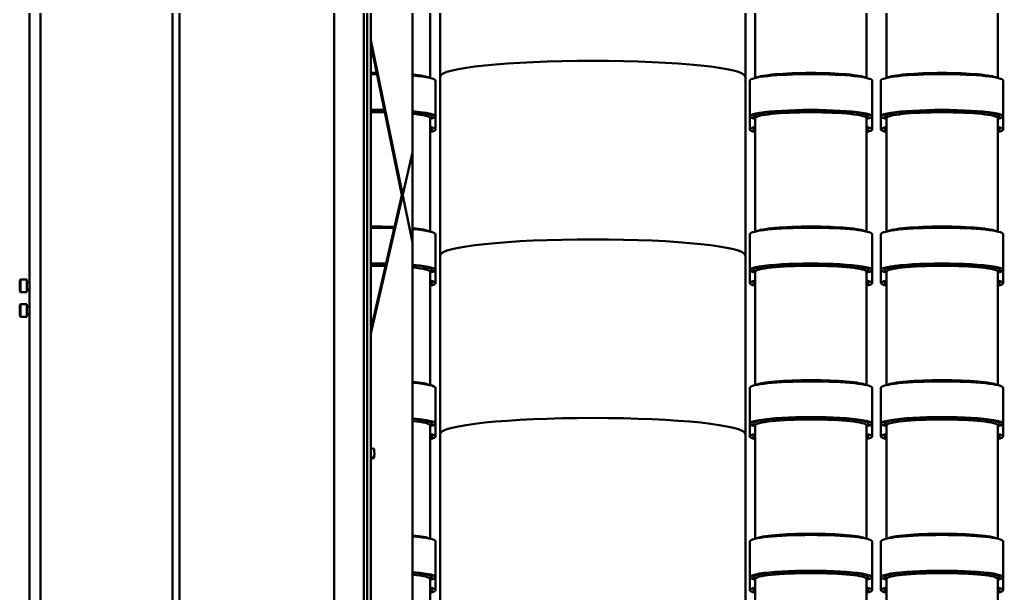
# Model space of a CAD drawing. Header units: millimetres. Extents: x 4915 to 15267, y 4787 to 10268.
# Drawn here: x 9038 to 9587, y 5752 to 6072 of the extents above; entities that cross this region are included whole.
import ezdxf

# ---------------------------------------------------------------- set-up
doc = ezdxf.new("R2010")
doc.units = ezdxf.units.MM
doc.layers.add('外形線', color=7, linetype='Continuous', lineweight=50)

msp = doc.modelspace()

# ---------------------------------------------------------------- linework, layer by layer
at = {"layer": '外形線'}
for p, q in [((9043.71, 7935.04), (9043.71, 5261.87)), ((9049.71, 5261.87), (9049.71, 7935.67)), ((9123.21, 5424.34), (9123.21, 6503.97)), ((9127.21, 5424.34), (9127.21, 6503.97)), ((9229.71, 5465.08), (9229.71, 6433.77)), ((9231.71, 5463.37), (9231.71, 6435.47)), ((9233.71, 5461.84), (9233.71, 6437)), ((9213.21, 5501.99), (9213.21, 6397.06)), ((9256.92, 6305.89), (9256.92, 5947.6)), ((9272.22, 6139.3), (9272.22, 6039.84)), ((9442.22, 6139.3), (9442.22, 6039.84)), ((9266.71, 6039.17), (9266.71, 6102.35)), ((9447.71, 6039.17), (9447.71, 6102.35)), ((9509.71, 6039.17), (9509.71, 6102.35)), ((9520.71, 6039.17), (9520.71, 6102.35)), ((9582.71, 6039.17), (9582.71, 6102.35)), ((9256.92, 5947.6), (9233.71, 6060.29)), ((9233.71, 6058.02), (9251.02, 5973.98)), ((9269.71, 6017.82), (9269.71, 6037.71)), ((9272.22, 6039.84), (9272.22, 5940.39)), ((9442.22, 6039.84), (9442.22, 5940.39)), ((9444.71, 6017.82), (9444.71, 6037.71)), ((9512.71, 6017.82), (9512.71, 6037.71)), ((9517.71, 6017.82), (9517.71, 6037.71)), ((9585.71, 6017.82), (9585.71, 6037.71)), ((9266.71, 5953.64), (9266.71, 6016.82)), ((9269.71, 6010.5), (9269.71, 6017.82)), ((9444.71, 6010.5), (9444.71, 6017.82)), ((9447.71, 5953.64), (9447.71, 6016.82)), ((9509.71, 5953.64), (9509.71, 6016.82)), ((9512.71, 6010.5), (9512.71, 6017.82)), ((9517.71, 6010.5), (9517.71, 6017.82)), ((9520.71, 5953.64), (9520.71, 6016.82)), ((9582.71, 5953.64), (9582.71, 6016.82)), ((9585.71, 6010.5), (9585.71, 6017.82)), ((9233.71, 5896.9), (9256.92, 5997.59)), ((9256.92, 5997.59), (9256.92, 5639.3)), ((9251.02, 5973.98), (9233.71, 5898.89)), ((9269.71, 5932.29), (9269.71, 5952.18)), ((9444.71, 5932.29), (9444.71, 5952.18)), ((9512.71, 5932.29), (9512.71, 5952.18)), ((9517.71, 5932.29), (9517.71, 5952.18)), ((9585.71, 5932.29), (9585.71, 5952.18)), ((9272.22, 5940.39), (9272.22, 5840.94)), ((9442.22, 5940.39), (9442.22, 5840.94)), ((9269.71, 5924.97), (9269.71, 5932.29)), ((9444.71, 5924.97), (9444.71, 5932.29)), ((9512.71, 5924.97), (9512.71, 5932.29)), ((9517.71, 5924.97), (9517.71, 5932.29)), ((9585.71, 5924.97), (9585.71, 5932.29)), ((9038.21, 5926.37), (9038.71, 5926.87)), ((9038.21, 5920.37), (9038.21, 5926.37)), ((9042.21, 5926.87), (9038.71, 5926.87)), ((9038.71, 5926.87), (9038.71, 5919.87)), ((9042.21, 5919.87), (9042.21, 5926.87)), ((9266.71, 5868.11), (9266.71, 5931.29)), ((9447.71, 5868.11), (9447.71, 5931.29)), ((9509.71, 5868.11), (9509.71, 5931.29)), ((9520.71, 5868.11), (9520.71, 5931.29)), ((9582.71, 5868.11), (9582.71, 5931.29)), ((9042.21, 5925.37), (9043.71, 5925.37)), ((9042.21, 5921.37), (9043.71, 5921.37)), ((9272.21, 5922.83), (9272.21, 5823.38)), ((9038.21, 5920.37), (9038.71, 5919.87)), ((9042.21, 5919.87), (9038.71, 5919.87)), ((9038.21, 5912.67), (9038.71, 5913.17)), ((9038.21, 5906.69), (9038.21, 5912.67)), ((9042.21, 5913.17), (9038.71, 5913.17)), ((9038.71, 5913.17), (9038.71, 5906.19)), ((9042.21, 5906.19), (9042.21, 5913.17)), ((9042.21, 5911.67), (9043.71, 5911.67)), ((9038.21, 5906.67), (9038.71, 5906.17)), ((9042.21, 5906.17), (9038.71, 5906.17)), ((9042.21, 5907.67), (9043.71, 5907.67)), ((9269.71, 5846.76), (9269.71, 5866.65)), ((9444.71, 5846.76), (9444.71, 5866.65)), ((9512.71, 5846.76), (9512.71, 5866.65)), ((9517.71, 5846.76), (9517.71, 5866.65)), ((9585.71, 5846.76), (9585.71, 5866.65)), ((9266.71, 5782.58), (9266.71, 5845.76)), ((9269.71, 5839.44), (9269.71, 5846.76)), ((9444.71, 5839.44), (9444.71, 5846.76)), ((9447.71, 5782.58), (9447.71, 5845.76)), ((9509.71, 5782.58), (9509.71, 5845.76)), ((9512.71, 5839.44), (9512.71, 5846.76)), ((9517.71, 5839.44), (9517.71, 5846.76)), ((9520.71, 5782.58), (9520.71, 5845.76)), ((9582.71, 5782.58), (9582.71, 5845.76)), ((9585.71, 5839.44), (9585.71, 5846.76)), ((9272.22, 5840.94), (9272.22, 5741.49)), ((9442.22, 5840.94), (9442.22, 5741.49)), ((9235.51, 5832.58), (9233.71, 5833.04)), ((9233.71, 5828.05), (9235.51, 5827.59)), ((9272.21, 5823.38), (9272.21, 5723.93)), ((9269.71, 5761.23), (9269.71, 5781.12)), ((9444.71, 5761.23), (9444.71, 5781.12)), ((9512.71, 5761.23), (9512.71, 5781.12)), ((9517.71, 5761.23), (9517.71, 5781.12)), ((9585.71, 5761.23), (9585.71, 5781.12)), ((9266.71, 5697.05), (9266.71, 5760.23)), ((9269.71, 5753.91), (9269.71, 5761.23)), ((9444.71, 5753.91), (9444.71, 5761.23)), ((9447.71, 5697.05), (9447.71, 5760.23)), ((9509.71, 5697.05), (9509.71, 5760.23)), ((9512.71, 5753.91), (9512.71, 5761.23)), ((9517.71, 5753.91), (9517.71, 5761.23)), ((9520.71, 5697.05), (9520.71, 5760.23)), ((9582.71, 5697.05), (9582.71, 5760.23)), ((9585.71, 5753.91), (9585.71, 5761.23))]:
    msp.add_line(p, q, dxfattribs=at).dxf.unprotected_set("ltscale", 0)
for points in [[(9266.83, 6017.18), (9266.83, 6017.18), (9266.83, 6017.18), (9266.83, 6017.17), (9266.82, 6017.17), (9266.82, 6017.16), (9266.81, 6017.16), (9266.81, 6017.15), (9266.8, 6017.14), (9266.8, 6017.13), (9266.79, 6017.11), (9266.78, 6017.1), (9266.77, 6017.09), (9266.77, 6017.07), (9266.76, 6017.05), (9266.75, 6017.03), (9266.74, 6017.01), (9266.74, 6016.99), (9266.73, 6016.97), (9266.73, 6016.95), (9266.72, 6016.93), (9266.72, 6016.9), (9266.72, 6016.88), (9266.71, 6016.85), (9266.71, 6016.82)], [(9447.71, 6016.82), (9447.71, 6016.85), (9447.71, 6016.87), (9447.71, 6016.9), (9447.71, 6016.92), (9447.7, 6016.95), (9447.7, 6016.97), (9447.69, 6016.99), (9447.68, 6017.01), (9447.68, 6017.03), (9447.67, 6017.05), (9447.66, 6017.07), (9447.65, 6017.08), (9447.65, 6017.1), (9447.64, 6017.11), (9447.63, 6017.13), (9447.63, 6017.14), (9447.62, 6017.15), (9447.61, 6017.16), (9447.61, 6017.16), (9447.6, 6017.17), (9447.6, 6017.17), (9447.6, 6017.18), (9447.6, 6017.18), (9447.59, 6017.18)], [(9509.83, 6017.18), (9509.83, 6017.18), (9509.83, 6017.18), (9509.83, 6017.17), (9509.82, 6017.17), (9509.82, 6017.16), (9509.81, 6017.16), (9509.81, 6017.15), (9509.8, 6017.14), (9509.8, 6017.13), (9509.79, 6017.11), (9509.78, 6017.1), (9509.77, 6017.09), (9509.77, 6017.07), (9509.76, 6017.05), (9509.75, 6017.03), (9509.74, 6017.01), (9509.74, 6016.99), (9509.73, 6016.97), (9509.73, 6016.95), (9509.72, 6016.93), (9509.72, 6016.9), (9509.72, 6016.88), (9509.71, 6016.85), (9509.71, 6016.82)], [(9520.71, 6016.82), (9520.71, 6016.85), (9520.71, 6016.87), (9520.71, 6016.9), (9520.71, 6016.92), (9520.7, 6016.95), (9520.7, 6016.97), (9520.69, 6016.99), (9520.68, 6017.01), (9520.68, 6017.03), (9520.67, 6017.05), (9520.66, 6017.07), (9520.65, 6017.08), (9520.65, 6017.1), (9520.64, 6017.11), (9520.63, 6017.13), (9520.63, 6017.14), (9520.62, 6017.15), (9520.61, 6017.16), (9520.61, 6017.16), (9520.6, 6017.17), (9520.6, 6017.17), (9520.6, 6017.18), (9520.59, 6017.18), (9520.59, 6017.18)], [(9582.83, 6017.18), (9582.83, 6017.18), (9582.83, 6017.18), (9582.83, 6017.17), (9582.82, 6017.17), (9582.82, 6017.16), (9582.81, 6017.16), (9582.81, 6017.15), (9582.8, 6017.14), (9582.8, 6017.13), (9582.79, 6017.11), (9582.78, 6017.1), (9582.77, 6017.09), (9582.77, 6017.07), (9582.76, 6017.05), (9582.75, 6017.03), (9582.74, 6017.01), (9582.74, 6016.99), (9582.73, 6016.97), (9582.73, 6016.95), (9582.72, 6016.93), (9582.72, 6016.9), (9582.72, 6016.88), (9582.71, 6016.85), (9582.71, 6016.82)], [(9266.83, 6009.86), (9266.83, 6009.86), (9266.83, 6009.86), (9266.83, 6009.86), (9266.82, 6009.85), (9266.82, 6009.85), (9266.81, 6009.84), (9266.81, 6009.83), (9266.8, 6009.82), (9266.8, 6009.81), (9266.79, 6009.8), (9266.78, 6009.78), (9266.77, 6009.77), (9266.77, 6009.75), (9266.76, 6009.73), (9266.75, 6009.72), (9266.74, 6009.7), (9266.74, 6009.68), (9266.73, 6009.65), (9266.73, 6009.63), (9266.72, 6009.61), (9266.72, 6009.58), (9266.72, 6009.56), (9266.71, 6009.53), (9266.71, 6009.5)], [(9447.71, 6009.5), (9447.71, 6009.53), (9447.71, 6009.56), (9447.71, 6009.58), (9447.71, 6009.61), (9447.7, 6009.63), (9447.7, 6009.65), (9447.69, 6009.67), (9447.68, 6009.7), (9447.68, 6009.71), (9447.67, 6009.73), (9447.66, 6009.75), (9447.65, 6009.77), (9447.65, 6009.78), (9447.64, 6009.8), (9447.63, 6009.81), (9447.63, 6009.82), (9447.62, 6009.83), (9447.61, 6009.84), (9447.61, 6009.85), (9447.6, 6009.85), (9447.6, 6009.86), (9447.6, 6009.86), (9447.6, 6009.86), (9447.59, 6009.86)], [(9509.83, 6009.86), (9509.83, 6009.86), (9509.83, 6009.86), (9509.83, 6009.86), (9509.82, 6009.85), (9509.82, 6009.85), (9509.81, 6009.84), (9509.81, 6009.83), (9509.8, 6009.82), (9509.8, 6009.81), (9509.79, 6009.8), (9509.78, 6009.78), (9509.77, 6009.77), (9509.77, 6009.75), (9509.76, 6009.73), (9509.75, 6009.72), (9509.74, 6009.7), (9509.74, 6009.68), (9509.73, 6009.65), (9509.73, 6009.63), (9509.72, 6009.61), (9509.72, 6009.58), (9509.72, 6009.56), (9509.71, 6009.53), (9509.71, 6009.5)], [(9520.71, 6009.5), (9520.71, 6009.53), (9520.71, 6009.56), (9520.71, 6009.58), (9520.71, 6009.61), (9520.7, 6009.63), (9520.7, 6009.65), (9520.69, 6009.67), (9520.68, 6009.7), (9520.68, 6009.71), (9520.67, 6009.73), (9520.66, 6009.75), (9520.65, 6009.77), (9520.65, 6009.78), (9520.64, 6009.8), (9520.63, 6009.81), (9520.63, 6009.82), (9520.62, 6009.83), (9520.61, 6009.84), (9520.61, 6009.85), (9520.6, 6009.85), (9520.6, 6009.86), (9520.6, 6009.86), (9520.59, 6009.86), (9520.59, 6009.86)], [(9582.83, 6009.86), (9582.83, 6009.86), (9582.83, 6009.86), (9582.83, 6009.86), (9582.82, 6009.85), (9582.82, 6009.85), (9582.81, 6009.84), (9582.81, 6009.83), (9582.8, 6009.82), (9582.8, 6009.81), (9582.79, 6009.8), (9582.78, 6009.78), (9582.77, 6009.77), (9582.77, 6009.75), (9582.76, 6009.73), (9582.75, 6009.72), (9582.74, 6009.7), (9582.74, 6009.68), (9582.73, 6009.65), (9582.73, 6009.63), (9582.72, 6009.61), (9582.72, 6009.58), (9582.72, 6009.56), (9582.71, 6009.53), (9582.71, 6009.5)], [(9266.83, 5931.65), (9266.83, 5931.65), (9266.83, 5931.65), (9266.83, 5931.65), (9266.82, 5931.64), (9266.82, 5931.63), (9266.81, 5931.63), (9266.81, 5931.62), (9266.8, 5931.61), (9266.8, 5931.6), (9266.79, 5931.58), (9266.78, 5931.57), (9266.77, 5931.56), (9266.77, 5931.54), (9266.76, 5931.52), (9266.75, 5931.5), (9266.74, 5931.49), (9266.74, 5931.46), (9266.73, 5931.44), (9266.73, 5931.42), (9266.72, 5931.4), (9266.72, 5931.37), (9266.72, 5931.35), (9266.71, 5931.32), (9266.71, 5931.29)], [(9447.71, 5931.29), (9447.71, 5931.32), (9447.71, 5931.35), (9447.71, 5931.37), (9447.71, 5931.4), (9447.7, 5931.42), (9447.7, 5931.44), (9447.69, 5931.46), (9447.68, 5931.48), (9447.68, 5931.5), (9447.67, 5931.52), (9447.66, 5931.54), (9447.65, 5931.55), (9447.65, 5931.57), (9447.64, 5931.58), (9447.63, 5931.6), (9447.63, 5931.61), (9447.62, 5931.62), (9447.61, 5931.63), (9447.61, 5931.63), (9447.6, 5931.64), (9447.6, 5931.65), (9447.6, 5931.65), (9447.6, 5931.65), (9447.59, 5931.65)], [(9509.83, 5931.65), (9509.83, 5931.65), (9509.83, 5931.65), (9509.83, 5931.65), (9509.82, 5931.64), (9509.82, 5931.63), (9509.81, 5931.63), (9509.81, 5931.62), (9509.8, 5931.61), (9509.8, 5931.6), (9509.79, 5931.58), (9509.78, 5931.57), (9509.77, 5931.56), (9509.77, 5931.54), (9509.76, 5931.52), (9509.75, 5931.5), (9509.74, 5931.49), (9509.74, 5931.46), (9509.73, 5931.44), (9509.73, 5931.42), (9509.72, 5931.4), (9509.72, 5931.37), (9509.72, 5931.35), (9509.71, 5931.32), (9509.71, 5931.29)], [(9520.71, 5931.29), (9520.71, 5931.32), (9520.71, 5931.35), (9520.71, 5931.37), (9520.71, 5931.4), (9520.7, 5931.42), (9520.7, 5931.44), (9520.69, 5931.46), (9520.68, 5931.48), (9520.68, 5931.5), (9520.67, 5931.52), (9520.66, 5931.54), (9520.65, 5931.55), (9520.65, 5931.57), (9520.64, 5931.58), (9520.63, 5931.6), (9520.63, 5931.61), (9520.62, 5931.62), (9520.61, 5931.63), (9520.61, 5931.63), (9520.6, 5931.64), (9520.6, 5931.65), (9520.6, 5931.65), (9520.59, 5931.65), (9520.59, 5931.65)], [(9582.83, 5931.65), (9582.83, 5931.65), (9582.83, 5931.65), (9582.83, 5931.65), (9582.82, 5931.64), (9582.82, 5931.63), (9582.81, 5931.63), (9582.81, 5931.62), (9582.8, 5931.61), (9582.8, 5931.6), (9582.79, 5931.58), (9582.78, 5931.57), (9582.77, 5931.56), (9582.77, 5931.54), (9582.76, 5931.52), (9582.75, 5931.5), (9582.74, 5931.49), (9582.74, 5931.46), (9582.73, 5931.44), (9582.73, 5931.42), (9582.72, 5931.4), (9582.72, 5931.37), (9582.72, 5931.35), (9582.71, 5931.32), (9582.71, 5931.29)], [(9266.83, 5924.34), (9266.83, 5924.33), (9266.83, 5924.33), (9266.83, 5924.33), (9266.82, 5924.32), (9266.82, 5924.32), (9266.81, 5924.31), (9266.81, 5924.3), (9266.8, 5924.29), (9266.8, 5924.28), (9266.79, 5924.27), (9266.78, 5924.25), (9266.77, 5924.24), (9266.77, 5924.22), (9266.76, 5924.21), (9266.75, 5924.19), (9266.74, 5924.17), (9266.74, 5924.15), (9266.73, 5924.13), (9266.73, 5924.1), (9266.72, 5924.08), (9266.72, 5924.06), (9266.72, 5924.03), (9266.71, 5924), (9266.71, 5923.98)], [(9447.71, 5923.98), (9447.71, 5924), (9447.71, 5924.03), (9447.71, 5924.05), (9447.71, 5924.08), (9447.7, 5924.1), (9447.7, 5924.12), (9447.69, 5924.15), (9447.68, 5924.17), (9447.68, 5924.19), (9447.67, 5924.2), (9447.66, 5924.22), (9447.65, 5924.24), (9447.65, 5924.25), (9447.64, 5924.27), (9447.63, 5924.28), (9447.63, 5924.29), (9447.62, 5924.3), (9447.61, 5924.31), (9447.61, 5924.32), (9447.6, 5924.32), (9447.6, 5924.33), (9447.6, 5924.33), (9447.6, 5924.33), (9447.59, 5924.34)], [(9509.83, 5924.34), (9509.83, 5924.33), (9509.83, 5924.33), (9509.83, 5924.33), (9509.82, 5924.32), (9509.82, 5924.32), (9509.81, 5924.31), (9509.81, 5924.3), (9509.8, 5924.29), (9509.8, 5924.28), (9509.79, 5924.27), (9509.78, 5924.25), (9509.77, 5924.24), (9509.77, 5924.22), (9509.76, 5924.21), (9509.75, 5924.19), (9509.74, 5924.17), (9509.74, 5924.15), (9509.73, 5924.13), (9509.73, 5924.1), (9509.72, 5924.08), (9509.72, 5924.06), (9509.72, 5924.03), (9509.71, 5924), (9509.71, 5923.98)], [(9520.71, 5923.98), (9520.71, 5924), (9520.71, 5924.03), (9520.71, 5924.05), (9520.71, 5924.08), (9520.7, 5924.1), (9520.7, 5924.12), (9520.69, 5924.15), (9520.68, 5924.17), (9520.68, 5924.19), (9520.67, 5924.2), (9520.66, 5924.22), (9520.65, 5924.24), (9520.65, 5924.25), (9520.64, 5924.27), (9520.63, 5924.28), (9520.63, 5924.29), (9520.62, 5924.3), (9520.61, 5924.31), (9520.61, 5924.32), (9520.6, 5924.32), (9520.6, 5924.33), (9520.6, 5924.33), (9520.59, 5924.33), (9520.59, 5924.34)], [(9582.83, 5924.34), (9582.83, 5924.33), (9582.83, 5924.33), (9582.83, 5924.33), (9582.82, 5924.32), (9582.82, 5924.32), (9582.81, 5924.31), (9582.81, 5924.3), (9582.8, 5924.29), (9582.8, 5924.28), (9582.79, 5924.27), (9582.78, 5924.25), (9582.77, 5924.24), (9582.77, 5924.22), (9582.76, 5924.21), (9582.75, 5924.19), (9582.74, 5924.17), (9582.74, 5924.15), (9582.73, 5924.13), (9582.73, 5924.1), (9582.72, 5924.08), (9582.72, 5924.06), (9582.72, 5924.03), (9582.71, 5924), (9582.71, 5923.98)], [(9266.83, 5846.12), (9266.83, 5846.12), (9266.83, 5846.12), (9266.83, 5846.12), (9266.82, 5846.11), (9266.82, 5846.11), (9266.81, 5846.1), (9266.81, 5846.09), (9266.8, 5846.08), (9266.8, 5846.07), (9266.79, 5846.06), (9266.78, 5846.04), (9266.77, 5846.03), (9266.77, 5846.01), (9266.76, 5845.99), (9266.75, 5845.98), (9266.74, 5845.96), (9266.74, 5845.94), (9266.73, 5845.91), (9266.73, 5845.89), (9266.72, 5845.87), (9266.72, 5845.84), (9266.72, 5845.82), (9266.71, 5845.79), (9266.71, 5845.76)], [(9447.71, 5845.76), (9447.71, 5845.79), (9447.71, 5845.82), (9447.71, 5845.84), (9447.71, 5845.87), (9447.7, 5845.89), (9447.7, 5845.91), (9447.69, 5845.93), (9447.68, 5845.95), (9447.68, 5845.97), (9447.67, 5845.99), (9447.66, 5846.01), (9447.65, 5846.03), (9447.65, 5846.04), (9447.64, 5846.05), (9447.63, 5846.07), (9447.63, 5846.08), (9447.62, 5846.09), (9447.61, 5846.1), (9447.61, 5846.11), (9447.6, 5846.11), (9447.6, 5846.12), (9447.6, 5846.12), (9447.6, 5846.12), (9447.59, 5846.12)], [(9509.83, 5846.12), (9509.83, 5846.12), (9509.83, 5846.12), (9509.83, 5846.12), (9509.82, 5846.11), (9509.82, 5846.11), (9509.81, 5846.1), (9509.81, 5846.09), (9509.8, 5846.08), (9509.8, 5846.07), (9509.79, 5846.06), (9509.78, 5846.04), (9509.77, 5846.03), (9509.77, 5846.01), (9509.76, 5845.99), (9509.75, 5845.98), (9509.74, 5845.96), (9509.74, 5845.94), (9509.73, 5845.91), (9509.73, 5845.89), (9509.72, 5845.87), (9509.72, 5845.84), (9509.72, 5845.82), (9509.71, 5845.79), (9509.71, 5845.76)], [(9520.71, 5845.76), (9520.71, 5845.79), (9520.71, 5845.82), (9520.71, 5845.84), (9520.71, 5845.87), (9520.7, 5845.89), (9520.7, 5845.91), (9520.69, 5845.93), (9520.68, 5845.95), (9520.68, 5845.97), (9520.67, 5845.99), (9520.66, 5846.01), (9520.65, 5846.03), (9520.65, 5846.04), (9520.64, 5846.05), (9520.63, 5846.07), (9520.63, 5846.08), (9520.62, 5846.09), (9520.61, 5846.1), (9520.61, 5846.11), (9520.6, 5846.11), (9520.6, 5846.12), (9520.6, 5846.12), (9520.59, 5846.12), (9520.59, 5846.12)], [(9582.83, 5846.12), (9582.83, 5846.12), (9582.83, 5846.12), (9582.83, 5846.12), (9582.82, 5846.11), (9582.82, 5846.11), (9582.81, 5846.1), (9582.81, 5846.09), (9582.8, 5846.08), (9582.8, 5846.07), (9582.79, 5846.06), (9582.78, 5846.04), (9582.77, 5846.03), (9582.77, 5846.01), (9582.76, 5845.99), (9582.75, 5845.98), (9582.74, 5845.96), (9582.74, 5845.94), (9582.73, 5845.91), (9582.73, 5845.89), (9582.72, 5845.87), (9582.72, 5845.84), (9582.72, 5845.82), (9582.71, 5845.79), (9582.71, 5845.76)], [(9266.83, 5838.81), (9266.83, 5838.81), (9266.83, 5838.8), (9266.83, 5838.8), (9266.82, 5838.8), (9266.82, 5838.79), (9266.81, 5838.78), (9266.81, 5838.77), (9266.8, 5838.76), (9266.8, 5838.75), (9266.79, 5838.74), (9266.78, 5838.73), (9266.77, 5838.71), (9266.77, 5838.69), (9266.76, 5838.68), (9266.75, 5838.66), (9266.74, 5838.64), (9266.74, 5838.62), (9266.73, 5838.6), (9266.73, 5838.57), (9266.72, 5838.55), (9266.72, 5838.53), (9266.72, 5838.5), (9266.71, 5838.47), (9266.71, 5838.45)], [(9447.71, 5838.45), (9447.71, 5838.47), (9447.71, 5838.5), (9447.71, 5838.53), (9447.71, 5838.55), (9447.7, 5838.57), (9447.7, 5838.6), (9447.69, 5838.62), (9447.68, 5838.64), (9447.68, 5838.66), (9447.67, 5838.68), (9447.66, 5838.69), (9447.65, 5838.71), (9447.65, 5838.72), (9447.64, 5838.74), (9447.63, 5838.75), (9447.63, 5838.76), (9447.62, 5838.77), (9447.61, 5838.78), (9447.61, 5838.79), (9447.6, 5838.79), (9447.6, 5838.8), (9447.6, 5838.8), (9447.6, 5838.81), (9447.59, 5838.81)], [(9509.83, 5838.81), (9509.83, 5838.81), (9509.83, 5838.8), (9509.83, 5838.8), (9509.82, 5838.8), (9509.82, 5838.79), (9509.81, 5838.78), (9509.81, 5838.77), (9509.8, 5838.76), (9509.8, 5838.75), (9509.79, 5838.74), (9509.78, 5838.73), (9509.77, 5838.71), (9509.77, 5838.69), (9509.76, 5838.68), (9509.75, 5838.66), (9509.74, 5838.64), (9509.74, 5838.62), (9509.73, 5838.6), (9509.73, 5838.57), (9509.72, 5838.55), (9509.72, 5838.53), (9509.72, 5838.5), (9509.71, 5838.47), (9509.71, 5838.45)], [(9520.71, 5838.45), (9520.71, 5838.47), (9520.71, 5838.5), (9520.71, 5838.53), (9520.71, 5838.55), (9520.7, 5838.57), (9520.7, 5838.6), (9520.69, 5838.62), (9520.68, 5838.64), (9520.68, 5838.66), (9520.67, 5838.68), (9520.66, 5838.69), (9520.65, 5838.71), (9520.65, 5838.72), (9520.64, 5838.74), (9520.63, 5838.75), (9520.63, 5838.76), (9520.62, 5838.77), (9520.61, 5838.78), (9520.61, 5838.79), (9520.6, 5838.79), (9520.6, 5838.8), (9520.6, 5838.8), (9520.59, 5838.81), (9520.59, 5838.81)], [(9582.83, 5838.81), (9582.83, 5838.81), (9582.83, 5838.8), (9582.83, 5838.8), (9582.82, 5838.8), (9582.82, 5838.79), (9582.81, 5838.78), (9582.81, 5838.77), (9582.8, 5838.76), (9582.8, 5838.75), (9582.79, 5838.74), (9582.78, 5838.73), (9582.77, 5838.71), (9582.77, 5838.69), (9582.76, 5838.68), (9582.75, 5838.66), (9582.74, 5838.64), (9582.74, 5838.62), (9582.73, 5838.6), (9582.73, 5838.57), (9582.72, 5838.55), (9582.72, 5838.53), (9582.72, 5838.5), (9582.71, 5838.47), (9582.71, 5838.45)], [(9235.51, 5827.59), (9235.44, 5827.57), (9235.37, 5827.56), (9235.29, 5827.54), (9235.22, 5827.53), (9235.15, 5827.51), (9235.07, 5827.48), (9235, 5827.46), (9234.93, 5827.44), (9234.85, 5827.41), (9234.78, 5827.38), (9234.7, 5827.35), (9234.63, 5827.32), (9234.55, 5827.29), (9234.48, 5827.25), (9234.4, 5827.21), (9234.33, 5827.17), (9234.25, 5827.13), (9234.17, 5827.09), (9234.1, 5827.04), (9234.02, 5827), (9233.94, 5826.95), (9233.87, 5826.9), (9233.79, 5826.84), (9233.71, 5826.79)], [(9266.83, 5760.59), (9266.83, 5760.59), (9266.83, 5760.59), (9266.83, 5760.59), (9266.82, 5760.58), (9266.82, 5760.58), (9266.81, 5760.57), (9266.81, 5760.56), (9266.8, 5760.55), (9266.8, 5760.54), (9266.79, 5760.53), (9266.78, 5760.51), (9266.77, 5760.5), (9266.77, 5760.48), (9266.76, 5760.47), (9266.75, 5760.45), (9266.74, 5760.43), (9266.74, 5760.41), (9266.73, 5760.39), (9266.73, 5760.36), (9266.72, 5760.34), (9266.72, 5760.31), (9266.72, 5760.29), (9266.71, 5760.26), (9266.71, 5760.23)], [(9447.71, 5760.23), (9447.71, 5760.26), (9447.71, 5760.29), (9447.71, 5760.31), (9447.71, 5760.34), (9447.7, 5760.36), (9447.7, 5760.38), (9447.69, 5760.41), (9447.68, 5760.43), (9447.68, 5760.45), (9447.67, 5760.46), (9447.66, 5760.48), (9447.65, 5760.5), (9447.65, 5760.51), (9447.64, 5760.53), (9447.63, 5760.54), (9447.63, 5760.55), (9447.62, 5760.56), (9447.61, 5760.57), (9447.61, 5760.58), (9447.6, 5760.58), (9447.6, 5760.59), (9447.6, 5760.59), (9447.6, 5760.59), (9447.59, 5760.59)], [(9509.83, 5760.59), (9509.83, 5760.59), (9509.83, 5760.59), (9509.83, 5760.59), (9509.82, 5760.58), (9509.82, 5760.58), (9509.81, 5760.57), (9509.81, 5760.56), (9509.8, 5760.55), (9509.8, 5760.54), (9509.79, 5760.53), (9509.78, 5760.51), (9509.77, 5760.5), (9509.77, 5760.48), (9509.76, 5760.47), (9509.75, 5760.45), (9509.74, 5760.43), (9509.74, 5760.41), (9509.73, 5760.39), (9509.73, 5760.36), (9509.72, 5760.34), (9509.72, 5760.31), (9509.72, 5760.29), (9509.71, 5760.26), (9509.71, 5760.23)], [(9520.71, 5760.23), (9520.71, 5760.26), (9520.71, 5760.29), (9520.71, 5760.31), (9520.71, 5760.34), (9520.7, 5760.36), (9520.7, 5760.38), (9520.69, 5760.41), (9520.68, 5760.43), (9520.68, 5760.45), (9520.67, 5760.46), (9520.66, 5760.48), (9520.65, 5760.5), (9520.65, 5760.51), (9520.64, 5760.53), (9520.63, 5760.54), (9520.63, 5760.55), (9520.62, 5760.56), (9520.61, 5760.57), (9520.61, 5760.58), (9520.6, 5760.58), (9520.6, 5760.59), (9520.6, 5760.59), (9520.59, 5760.59), (9520.59, 5760.59)], [(9582.83, 5760.59), (9582.83, 5760.59), (9582.83, 5760.59), (9582.83, 5760.59), (9582.82, 5760.58), (9582.82, 5760.58), (9582.81, 5760.57), (9582.81, 5760.56), (9582.8, 5760.55), (9582.8, 5760.54), (9582.79, 5760.53), (9582.78, 5760.51), (9582.77, 5760.5), (9582.77, 5760.48), (9582.76, 5760.47), (9582.75, 5760.45), (9582.74, 5760.43), (9582.74, 5760.41), (9582.73, 5760.39), (9582.73, 5760.36), (9582.72, 5760.34), (9582.72, 5760.31), (9582.72, 5760.29), (9582.71, 5760.26), (9582.71, 5760.23)], [(9266.83, 5753.28), (9266.83, 5753.28), (9266.83, 5753.27), (9266.83, 5753.27), (9266.82, 5753.27), (9266.82, 5753.26), (9266.81, 5753.25), (9266.81, 5753.24), (9266.8, 5753.23), (9266.8, 5753.22), (9266.79, 5753.21), (9266.78, 5753.2), (9266.77, 5753.18), (9266.77, 5753.17), (9266.76, 5753.15), (9266.75, 5753.13), (9266.74, 5753.11), (9266.74, 5753.09), (9266.73, 5753.07), (9266.73, 5753.05), (9266.72, 5753.02), (9266.72, 5753), (9266.72, 5752.97), (9266.71, 5752.95), (9266.71, 5752.92)], [(9447.71, 5752.92), (9447.71, 5752.94), (9447.71, 5752.97), (9447.71, 5753), (9447.71, 5753.02), (9447.7, 5753.04), (9447.7, 5753.07), (9447.69, 5753.09), (9447.68, 5753.11), (9447.68, 5753.13), (9447.67, 5753.15), (9447.66, 5753.16), (9447.65, 5753.18), (9447.65, 5753.2), (9447.64, 5753.21), (9447.63, 5753.22), (9447.63, 5753.23), (9447.62, 5753.24), (9447.61, 5753.25), (9447.61, 5753.26), (9447.6, 5753.27), (9447.6, 5753.27), (9447.6, 5753.27), (9447.6, 5753.28), (9447.59, 5753.28)], [(9509.83, 5753.28), (9509.83, 5753.28), (9509.83, 5753.27), (9509.83, 5753.27), (9509.82, 5753.27), (9509.82, 5753.26), (9509.81, 5753.25), (9509.81, 5753.24), (9509.8, 5753.23), (9509.8, 5753.22), (9509.79, 5753.21), (9509.78, 5753.2), (9509.77, 5753.18), (9509.77, 5753.17), (9509.76, 5753.15), (9509.75, 5753.13), (9509.74, 5753.11), (9509.74, 5753.09), (9509.73, 5753.07), (9509.73, 5753.05), (9509.72, 5753.02), (9509.72, 5753), (9509.72, 5752.97), (9509.71, 5752.95), (9509.71, 5752.92)], [(9520.71, 5752.92), (9520.71, 5752.94), (9520.71, 5752.97), (9520.71, 5753), (9520.71, 5753.02), (9520.7, 5753.04), (9520.7, 5753.07), (9520.69, 5753.09), (9520.68, 5753.11), (9520.68, 5753.13), (9520.67, 5753.15), (9520.66, 5753.16), (9520.65, 5753.18), (9520.65, 5753.2), (9520.64, 5753.21), (9520.63, 5753.22), (9520.63, 5753.23), (9520.62, 5753.24), (9520.61, 5753.25), (9520.61, 5753.26), (9520.6, 5753.27), (9520.6, 5753.27), (9520.6, 5753.27), (9520.59, 5753.28), (9520.59, 5753.28)], [(9582.83, 5753.28), (9582.83, 5753.28), (9582.83, 5753.27), (9582.83, 5753.27), (9582.82, 5753.27), (9582.82, 5753.26), (9582.81, 5753.25), (9582.81, 5753.24), (9582.8, 5753.23), (9582.8, 5753.22), (9582.79, 5753.21), (9582.78, 5753.2), (9582.77, 5753.18), (9582.77, 5753.17), (9582.76, 5753.15), (9582.75, 5753.13), (9582.74, 5753.11), (9582.74, 5753.09), (9582.73, 5753.07), (9582.73, 5753.05), (9582.72, 5753.02), (9582.72, 5753), (9582.72, 5752.97), (9582.71, 5752.95), (9582.71, 5752.92)]]:
    msp.add_lwpolyline(points, dxfattribs=at).dxf.unprotected_set("ltscale", 0)
for centre, major_axis, ratio, start_param, end_param in [((9357.22, 6039.84), (-85, 0), 0.104528, 3.141593, 6.283185), ((9357.22, 6039.84), (-85, 0), 0.104528, 3.141593, 6.283185), ((9235.71, 6038.7), (-31, 0), 0.104528, 4.712389, 4.77695), ((9235.71, 6038.7), (-31, 0), 0.104528, 4.670075, 4.712389), ((9478.71, 6038.7), (-31, 0), 0.104528, 4.712389, 6.105134), ((9478.71, 6038.7), (31, 0), 0.104528, 0.178052, 1.570796), ((9551.71, 6038.7), (-31, 0), 0.104528, 4.712389, 6.105134), ((9551.71, 6038.7), (31, 0), 0.104528, 0.178052, 1.570796), ((9235.71, 6037.71), (34, 0), 0.104528, 1.570796, 1.629654), ((9235.71, 6037.71), (34, 0), 0.104528, 1.528089, 1.570796), ((9235.71, 6038.7), (31, 0), 0.104528, 0.178052, 0.817645), ((9235.71, 6037.71), (34, 0), 0.104528, 0, 0.897466), ((9478.71, 6037.71), (-34, 0), 0.104528, 4.712389, 6.283185), ((9478.71, 6037.71), (34, 0), 0.104528, 0, 1.570796), ((9551.71, 6037.71), (-34, 0), 0.104528, 4.712389, 6.283185), ((9551.71, 6037.71), (34, 0), 0.104528, 0, 1.570796), ((9235.71, 6017.82), (34, 0), 0.104528, 1.570796, 1.629654), ((9235.71, 6017.82), (-32, 0), 0.104528, 4.712389, 4.77493), ((9235.71, 6016.82), (31, 0), 0.104528, 1.570796, 1.635357), ((9235.71, 6017.82), (34, 0), 0.104528, 1.406649, 1.570796), ((9235.71, 6017.82), (-32, 0), 0.104528, 4.53649, 4.712389), ((9235.71, 6016.82), (31, 0), 0.104528, 1.381692, 1.570796), ((9235.71, 6017.82), (34, 0), 0.104528, 5.859949, 7.180651), ((9235.71, 6017.82), (32, 0), 0.104528, 6.035596, 7.12974), ((9478.71, 6017.82), (-34, 0), 0.104528, 4.712389, 6.706421), ((9478.71, 6017.82), (-32, 0), 0.104528, 4.712389, 6.530775), ((9478.71, 6016.82), (-31, 0), 0.104528, 4.712389, 6.283185), ((9478.71, 6017.82), (34, 0), 0.104528, 5.859949, 7.853982), ((9478.71, 6017.82), (32, 0), 0.104528, 6.035596, 7.853982), ((9478.71, 6016.82), (31, 0), 0.104528, 0, 1.570796), ((9551.71, 6017.82), (-34, 0), 0.104528, 4.712389, 6.706421), ((9551.71, 6017.82), (-32, 0), 0.104528, 4.712389, 6.530775), ((9551.71, 6016.82), (-31, 0), 0.104528, 4.712389, 6.283185), ((9551.71, 6017.82), (34, 0), 0.104528, 5.859949, 7.853982), ((9551.71, 6017.82), (32, 0), 0.104528, 6.035596, 7.853982), ((9551.71, 6016.82), (31, 0), 0.104528, 0, 1.570796), ((9235.71, 6016.82), (31, 0), 0.104528, 0, 0.817645), ((9235.71, 6010.5), (34, 0), 0.104528, 5.859949, 6.706421), ((9235.71, 6010.5), (32, 0), 0.104528, 6.035596, 6.533841), ((9478.71, 6010.5), (-34, 0), 0.104528, 5.859949, 6.706421), ((9478.71, 6010.5), (-32, 0), 0.104528, 6.03253, 6.530775), ((9478.71, 6010.5), (34, 0), 0.104528, 5.859949, 6.706421), ((9478.71, 6010.5), (32, 0), 0.104528, 6.035596, 6.533841), ((9551.71, 6010.5), (-34, 0), 0.104528, 5.859949, 6.706421), ((9551.71, 6010.5), (-32, 0), 0.104528, 6.03253, 6.530775), ((9551.71, 6010.5), (34, 0), 0.104528, 5.859949, 6.706421), ((9551.71, 6010.5), (32, 0), 0.104528, 6.035596, 6.533841), ((9235.71, 5953.17), (-31, 0), 0.104528, 4.712389, 4.77695), ((9235.71, 5952.18), (34, 0), 0.104528, 1.570796, 1.629654), ((9235.71, 5953.17), (-31, 0), 0.104528, 4.342608, 4.712389), ((9235.71, 5952.18), (34, 0), 0.104528, 1.239697, 1.570796), ((9235.71, 5953.17), (31, 0), 0.104528, 0.178052, 0.817645), ((9235.71, 5952.18), (34, 0), 0.104528, 0, 0.897466), ((9478.71, 5952.18), (-34, 0), 0.104528, 4.712389, 6.283185), ((9478.71, 5953.17), (-31, 0), 0.104528, 4.712389, 6.105134), ((9478.71, 5953.17), (31, 0), 0.104528, 0.178052, 1.570796), ((9478.71, 5952.18), (34, 0), 0.104528, 0, 1.570796), ((9551.71, 5952.18), (-34, 0), 0.104528, 4.712389, 6.283185), ((9551.71, 5953.17), (-31, 0), 0.104528, 4.712389, 6.105134), ((9551.71, 5953.17), (31, 0), 0.104528, 0.178052, 1.570796), ((9551.71, 5952.18), (34, 0), 0.104528, 0, 1.570796), ((9357.22, 5940.39), (-85, 0), 0.104528, 3.141593, 6.283185), ((9357.22, 5940.39), (-85, 0), 0.104528, 3.141593, 6.283185), ((9235.71, 5932.29), (34, 0), 0.104528, 1.570796, 1.629654), ((9235.71, 5932.29), (-32, 0), 0.104528, 4.712389, 4.77493), ((9235.71, 5931.29), (31, 0), 0.104528, 1.570796, 1.635357), ((9235.71, 5932.29), (34, 0), 0.104528, 1.378474, 1.570796), ((9235.71, 5932.29), (-32, 0), 0.104528, 4.509441, 4.712389), ((9235.71, 5931.29), (31, 0), 0.104528, 1.369526, 1.570796), ((9235.71, 5932.29), (34, 0), 0.104528, 5.859949, 7.180651), ((9235.71, 5932.29), (32, 0), 0.104528, 6.035596, 7.12974), ((9235.71, 5931.29), (31, 0), 0.104528, 0, 0.817645), ((9478.71, 5932.29), (-34, 0), 0.104528, 4.712389, 6.706421), ((9478.71, 5932.29), (-32, 0), 0.104528, 4.712389, 6.530775), ((9478.71, 5931.29), (-31, 0), 0.104528, 4.712389, 6.283185), ((9478.71, 5932.29), (34, 0), 0.104528, 5.859949, 7.853982), ((9478.71, 5932.29), (32, 0), 0.104528, 6.035596, 7.853982), ((9478.71, 5931.29), (31, 0), 0.104528, 0, 1.570796), ((9551.71, 5932.29), (-34, 0), 0.104528, 4.712389, 6.706421), ((9551.71, 5932.29), (-32, 0), 0.104528, 4.712389, 6.530775), ((9551.71, 5931.29), (-31, 0), 0.104528, 4.712389, 6.283185), ((9551.71, 5932.29), (34, 0), 0.104528, 5.859949, 7.853982), ((9551.71, 5932.29), (32, 0), 0.104528, 6.035596, 7.853982), ((9551.71, 5931.29), (31, 0), 0.104528, 0, 1.570796), ((9235.71, 5924.97), (34, 0), 0.104528, 5.859949, 6.706421), ((9478.71, 5924.97), (-34, 0), 0.104528, 5.859949, 6.706421), ((9478.71, 5924.97), (34, 0), 0.104528, 5.859949, 6.706421), ((9551.71, 5924.97), (-34, 0), 0.104528, 5.859949, 6.706421), ((9551.71, 5924.97), (34, 0), 0.104528, 5.859949, 6.706421), ((9235.71, 5924.97), (32, 0), 0.104528, 6.035596, 6.533841), ((9357.21, 5922.83), (-85, 0), 0.104528, 6.27156, 6.283185), ((9478.71, 5924.97), (-32, 0), 0.104528, 6.03253, 6.530775), ((9478.71, 5924.97), (32, 0), 0.104528, 6.035596, 6.533841), ((9551.71, 5924.97), (-32, 0), 0.104528, 6.03253, 6.530775), ((9551.71, 5924.97), (32, 0), 0.104528, 6.035596, 6.533841), ((9235.71, 5867.64), (31, 0), 0.104528, 0.178052, 0.817645), ((9235.71, 5866.65), (34, 0), 0.104528, 0, 0.897466), ((9478.71, 5866.65), (-34, 0), 0.104528, 4.712389, 6.283185), ((9478.71, 5867.64), (-31, 0), 0.104528, 4.712389, 6.105134), ((9478.71, 5867.64), (31, 0), 0.104528, 0.178052, 1.570796), ((9478.71, 5866.65), (34, 0), 0.104528, 0, 1.570796), ((9551.71, 5866.65), (-34, 0), 0.104528, 4.712389, 6.283185), ((9551.71, 5867.64), (-31, 0), 0.104528, 4.712389, 6.105134), ((9551.71, 5867.64), (31, 0), 0.104528, 0.178052, 1.570796), ((9551.71, 5866.65), (34, 0), 0.104528, 0, 1.570796), ((9235.71, 5846.76), (34, 0), 0.104528, 5.859949, 7.180651), ((9357.22, 5840.94), (-85, 0), 0.104528, 3.141593, 6.283185), ((9357.22, 5840.94), (-85, 0), 0.104528, 3.141593, 6.283185), ((9478.71, 5846.76), (-34, 0), 0.104528, 4.712389, 6.706421), ((9478.71, 5846.76), (-32, 0), 0.104528, 4.712389, 6.530775), ((9478.71, 5846.76), (34, 0), 0.104528, 5.859949, 7.853982), ((9478.71, 5846.76), (32, 0), 0.104528, 6.035596, 7.853982), ((9551.71, 5846.76), (-34, 0), 0.104528, 4.712389, 6.706421), ((9551.71, 5846.76), (-32, 0), 0.104528, 4.712389, 6.530775), ((9551.71, 5846.76), (34, 0), 0.104528, 5.859949, 7.853982), ((9551.71, 5846.76), (32, 0), 0.104528, 6.035596, 7.853982), ((9235.71, 5846.76), (32, 0), 0.104528, 6.035596, 7.12974), ((9235.71, 5845.76), (31, 0), 0.104528, 0, 0.817645), ((9478.71, 5845.76), (-31, 0), 0.104528, 4.712389, 6.283185), ((9478.71, 5845.76), (31, 0), 0.104528, 0, 1.570796), ((9551.71, 5845.76), (-31, 0), 0.104528, 4.712389, 6.283185), ((9551.71, 5845.76), (31, 0), 0.104528, 0, 1.570796), ((9235.71, 5839.44), (34, 0), 0.104528, 5.859949, 6.706421), ((9235.71, 5839.44), (32, 0), 0.104528, 6.035596, 6.533841), ((9478.71, 5839.44), (-34, 0), 0.104528, 5.859949, 6.706421), ((9478.71, 5839.44), (-32, 0), 0.104528, 6.03253, 6.530775), ((9478.71, 5839.44), (34, 0), 0.104528, 5.859949, 6.706421), ((9478.71, 5839.44), (32, 0), 0.104528, 6.035596, 6.533841), ((9551.71, 5839.44), (-34, 0), 0.104528, 5.859949, 6.706421), ((9551.71, 5839.44), (-32, 0), 0.104528, 6.03253, 6.530775), ((9551.71, 5839.44), (34, 0), 0.104528, 5.859949, 6.706421), ((9551.71, 5839.44), (32, 0), 0.104528, 6.035596, 6.533841), ((9215.01, 5829.22), (5.57, 21.54), 0.922105, 4.872858, 5.098999), ((9357.21, 5823.38), (-85, 0), 0.104528, 6.27156, 6.283185), ((9357.21, 5823.38), (-85, 0), 0.104528, 6.27156, 6.283185), ((9235.71, 5782.11), (31, 0), 0.104528, 0.178052, 0.817645), ((9235.71, 5781.12), (34, 0), 0.104528, 0, 0.897466), ((9478.71, 5781.12), (-34, 0), 0.104528, 4.712389, 6.283185), ((9478.71, 5782.11), (-31, 0), 0.104528, 4.712389, 6.105134), ((9478.71, 5782.11), (31, 0), 0.104528, 0.178052, 1.570796), ((9478.71, 5781.12), (34, 0), 0.104528, 0, 1.570796), ((9551.71, 5781.12), (-34, 0), 0.104528, 4.712389, 6.283185), ((9551.71, 5782.11), (-31, 0), 0.104528, 4.712389, 6.105134), ((9551.71, 5782.11), (31, 0), 0.104528, 0.178052, 1.570796), ((9551.71, 5781.12), (34, 0), 0.104528, 0, 1.570796), ((9235.71, 5761.23), (34, 0), 0.104528, 5.859949, 7.180651), ((9235.71, 5761.23), (32, 0), 0.104528, 6.035596, 7.12974), ((9235.71, 5760.23), (31, 0), 0.104528, 0, 0.817645), ((9478.71, 5761.23), (-34, 0), 0.104528, 4.712389, 6.706421), ((9478.71, 5761.23), (-32, 0), 0.104528, 4.712389, 6.530775), ((9478.71, 5760.23), (-31, 0), 0.104528, 4.712389, 6.283185), ((9478.71, 5761.23), (34, 0), 0.104528, 5.859949, 7.853982), ((9478.71, 5761.23), (32, 0), 0.104528, 6.035596, 7.853982), ((9478.71, 5760.23), (31, 0), 0.104528, 0, 1.570796), ((9551.71, 5761.23), (-34, 0), 0.104528, 4.712389, 6.706421), ((9551.71, 5761.23), (-32, 0), 0.104528, 4.712389, 6.530775), ((9551.71, 5760.23), (-31, 0), 0.104528, 4.712389, 6.283185), ((9551.71, 5761.23), (34, 0), 0.104528, 5.859949, 7.853982), ((9551.71, 5761.23), (32, 0), 0.104528, 6.035596, 7.853982), ((9551.71, 5760.23), (31, 0), 0.104528, 0, 1.570796), ((9235.71, 5753.91), (34, 0), 0.104528, 5.859949, 6.706421), ((9235.71, 5753.91), (32, 0), 0.104528, 6.035596, 6.533841), ((9478.71, 5753.91), (-34, 0), 0.104528, 5.859949, 6.706421), ((9478.71, 5753.91), (-32, 0), 0.104528, 6.03253, 6.530775), ((9478.71, 5753.91), (34, 0), 0.104528, 5.859949, 6.706421), ((9478.71, 5753.91), (32, 0), 0.104528, 6.035596, 6.533841), ((9551.71, 5753.91), (-34, 0), 0.104528, 5.859949, 6.706421), ((9551.71, 5753.91), (-32, 0), 0.104528, 6.03253, 6.530775), ((9551.71, 5753.91), (34, 0), 0.104528, 5.859949, 6.706421), ((9551.71, 5753.91), (32, 0), 0.104528, 6.035596, 6.533841)]:
    msp.add_ellipse(centre, major_axis=major_axis, ratio=ratio, start_param=start_param, end_param=end_param, dxfattribs=at).dxf.unprotected_set("ltscale", 0)

doc.saveas('drawing.dxf')
